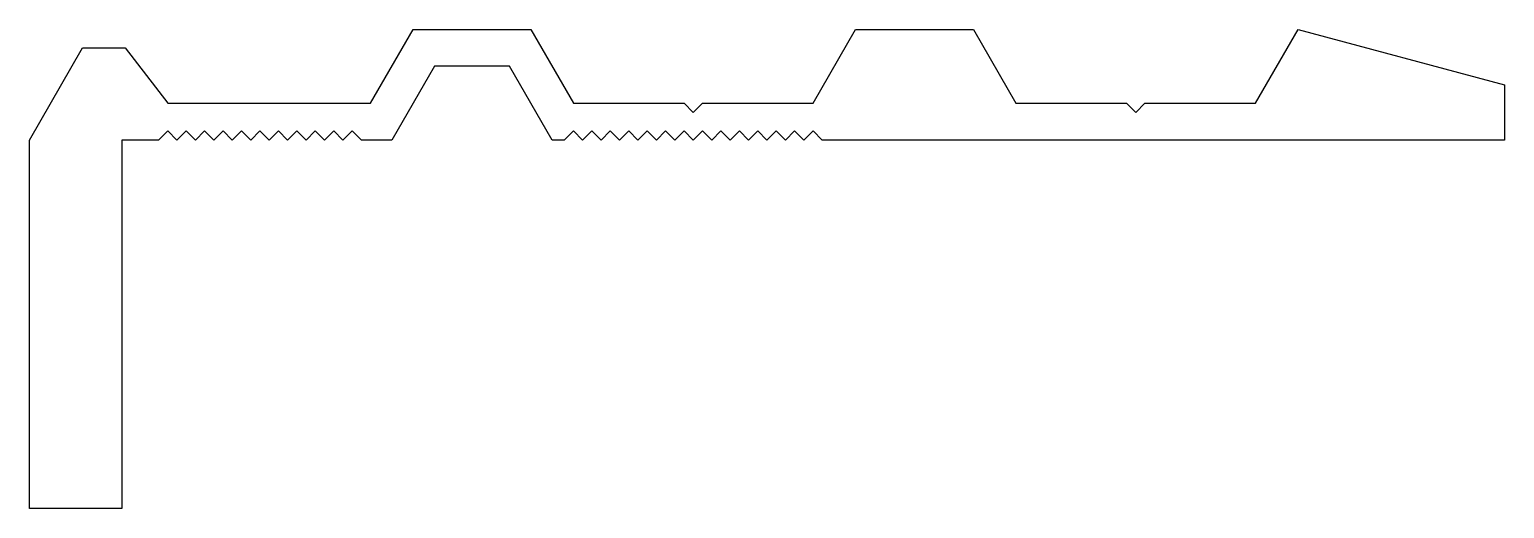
# Model space of a CAD drawing. Extents: x 116.5 to 196.5, y 212.8 to 238.8.
import ezdxf

# ---------------------------------------------------------------- set-up
doc = ezdxf.new("R2010")
doc.units = 0
doc.layers.get('0').update_dxf_attribs({"linetype": 'CONTINUOUS'})

msp = doc.modelspace()

# ---------------------------------------------------------------- linework, layer by layer
msp.add_lwpolyline([(144.81, 232.79), (142.501, 236.79), (138.429, 236.79), (136.12, 232.79), (134.465, 232.79), (133.965, 233.29), (133.465, 232.79), (132.965, 233.29), (132.465, 232.79), (131.965, 233.29), (131.465, 232.79), (130.965, 233.29), (130.465, 232.79), (129.965, 233.29), (129.465, 232.79), (128.965, 233.29), (128.465, 232.79), (127.965, 233.29), (127.465, 232.79), (126.965, 233.29), (126.465, 232.79), (125.965, 233.29), (125.465, 232.79), (124.965, 233.29), (124.465, 232.79), (123.965, 233.29), (123.465, 232.79), (121.465, 232.79), (121.465, 212.79), (116.465, 212.79), (116.465, 232.79), (119.339, 237.79), (121.656, 237.79), (123.965, 234.79), (134.965, 234.79), (137.274, 238.79), (143.656, 238.79), (145.965, 234.79), (151.965, 234.79), (152.465, 234.29), (152.965, 234.79), (158.965, 234.79), (161.274, 238.79), (167.656, 238.79), (169.965, 234.79), (175.965, 234.79), (176.465, 234.29), (176.965, 234.79), (182.965, 234.79), (185.274, 238.79), (196.465, 235.79), (196.465, 232.79), (159.465, 232.79), (158.965, 233.29), (158.465, 232.79), (157.965, 233.29), (157.465, 232.79), (156.965, 233.29), (156.465, 232.79), (155.965, 233.29), (155.465, 232.79), (154.965, 233.29), (154.465, 232.79), (153.965, 233.29), (153.465, 232.79), (152.965, 233.29), (152.465, 232.79), (151.965, 233.29), (151.465, 232.79), (150.965, 233.29), (150.465, 232.79), (149.965, 233.29), (149.465, 232.79), (148.965, 233.29), (148.465, 232.79), (147.965, 233.29), (147.465, 232.79), (146.965, 233.29), (146.465, 232.79), (145.965, 233.29), (145.465, 232.79)], close=True)

doc.saveas('drawing.dxf')
